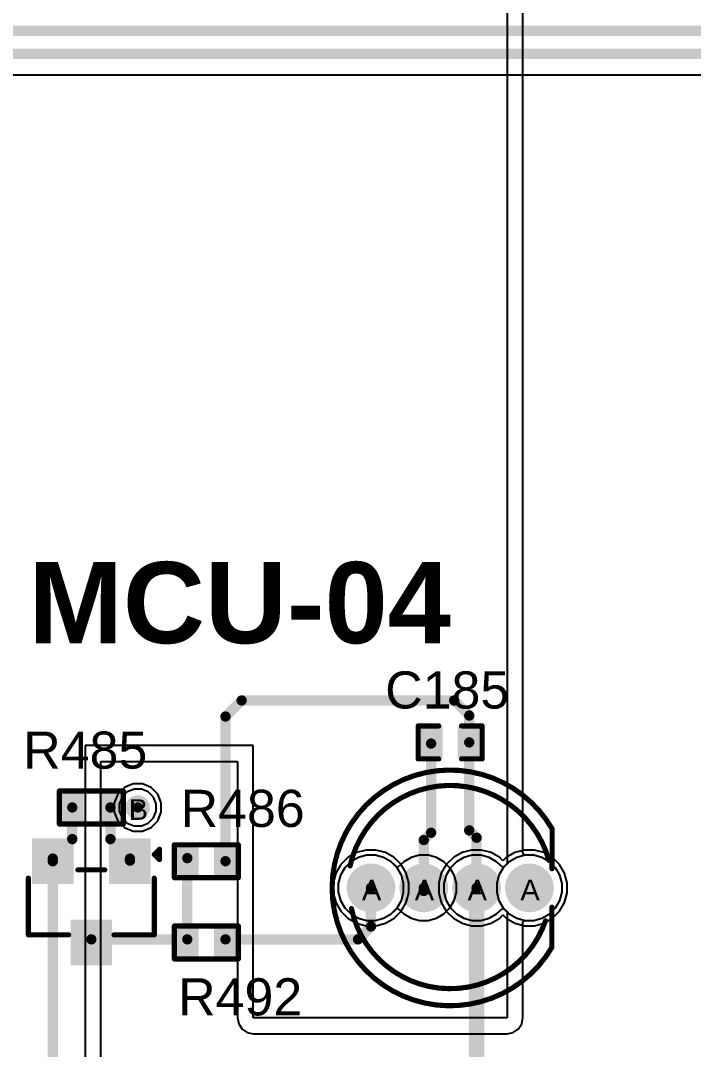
# Model space of a CAD drawing. Header units: inches. Extents: x 0 to 5379, y 0 to 5429.
# Drawn here: x 20.87 to 37.43, y 121.91 to 147.25 of the extents above; entities that cross this region are included whole.
import ezdxf

# ---------------------------------------------------------------- set-up
doc = ezdxf.new("R2010")
doc.units = ezdxf.units.IN
for name, color, linetype in [('Bottom Layer', 5, 'Continuous'), ('Bottom Solder', 6, 'Continuous'), ('Drill Drawing', 1, 'Continuous'), ('GND01', 16, 'Continuous'), ('GND02', 76, 'Continuous'), ('Multi-Layer', 9, 'Continuous'), ('Pad Holes', 156, 'Continuous'), ('PWR', 156, 'Continuous'), ('SIG 01', 90, 'Continuous'), ('Top Layer', 1, 'Continuous'), ('Top Overlay', 2, 'Continuous'), ('Top Paste', 8, 'Continuous'), ('Top Solder', 216, 'Continuous'), ('Via Holes', 16, 'Continuous')]:
    doc.layers.add(name, color=color, linetype=linetype)
doc.styles.add('Arial', font='', dxfattribs={"height": 0.2})
doc.styles.add('Arial_Bold', font='', dxfattribs={"height": 0.2})
doc.styles.get('Arial').set_extended_font_data('Arial')
doc.styles.get('Arial_Bold').set_extended_font_data('Arial', bold=True)

# ---------------------------------------------------------------- blocks, each defined once
blk = doc.blocks.new('R___0402_286')
at = {"layer": 'Top Layer'}
for points in [[(-0.699, -0.318), (-0.699, 0.318), (-0.241, 0.318), (-0.241, -0.318)], [(0.241, -0.318), (0.241, 0.318), (0.699, 0.318), (0.699, -0.318)]]:
    blk.add_hatch(color=1, dxfattribs=at).paths.add_polyline_path(points)
at = {"layer": 'Top Paste'}
for points in [[(-0.699, -0.318), (-0.699, 0.318), (-0.241, 0.318), (-0.241, -0.318)], [(0.241, -0.318), (0.241, 0.318), (0.699, 0.318), (0.699, -0.318)]]:
    blk.add_hatch(color=8, dxfattribs=at).paths.add_polyline_path(points)
at = {"layer": 'Top Solder'}
for points in [[(-0.754, -0.373), (-0.754, 0.373), (-0.186, 0.373), (-0.186, -0.373)], [(0.186, -0.373), (0.186, 0.373), (0.754, 0.373), (0.754, -0.373)]]:
    blk.add_hatch(color=216, dxfattribs=at).paths.add_polyline_path(points)
at = {"layer": 'Top Overlay'}
for points in [[(-0.787, 0.406, 0.127, 0.127, 0), (0.787, 0.406, 0.127, 0.127, 0)], [(-0.787, -0.406, 0.127, 0.127, 0), (-0.787, 0.406, 0.127, 0.127, 0)], [(0.787, -0.406, 0.127, 0.127, 0), (0.787, 0.406, 0.127, 0.127, 0)], [(-0.787, -0.406, 0.127, 0.127, 0), (0.787, -0.406, 0.127, 0.127, 0)], [(-0.813, -0.432, 0.00323, 0.00323, 0), (0.813, -0.432, 0.00323, 0.00323, 0)]]:
    blk.add_lwpolyline(points, format="xyseb", dxfattribs=at)
for points in [[(-0.819, 0.406, 0.0635, 0.0635, 1), (-0.756, 0.406, 0.0635, 0.0635, 1)], [(-0.819, 0.406, 0.0635, 0.0635, 1), (-0.756, 0.406, 0.0635, 0.0635, 1)], [(0.756, 0.406, 0.0635, 0.0635, 1), (0.819, 0.406, 0.0635, 0.0635, 1)], [(0.756, 0.406, 0.0635, 0.0635, 1), (0.819, 0.406, 0.0635, 0.0635, 1)], [(-0.819, -0.406, 0.0635, 0.0635, 1), (-0.756, -0.406, 0.0635, 0.0635, 1)], [(-0.819, -0.406, 0.0635, 0.0635, 1), (-0.756, -0.406, 0.0635, 0.0635, 1)], [(-0.814, -0.432, 0.00161, 0.00161, 1), (-0.812, -0.432, 0.00161, 0.00161, 1)], [(0.756, -0.406, 0.0635, 0.0635, 1), (0.819, -0.406, 0.0635, 0.0635, 1)], [(0.756, -0.406, 0.0635, 0.0635, 1), (0.819, -0.406, 0.0635, 0.0635, 1)], [(0.812, -0.432, 0.00161, 0.00161, 1), (0.814, -0.432, 0.00161, 0.00161, 1)]]:
    blk.add_lwpolyline(points, format="xyseb", close=True, dxfattribs=at)
blk = doc.blocks.new('R___0402_288')
at = {"layer": 'Top Layer'}
for points in [[(-0.699, -0.318), (-0.699, 0.318), (-0.241, 0.318), (-0.241, -0.318)], [(0.241, -0.318), (0.241, 0.318), (0.699, 0.318), (0.699, -0.318)]]:
    blk.add_hatch(color=1, dxfattribs=at).paths.add_polyline_path(points)
at = {"layer": 'Top Paste'}
for points in [[(-0.699, -0.318), (-0.699, 0.318), (-0.241, 0.318), (-0.241, -0.318)], [(0.241, -0.318), (0.241, 0.318), (0.699, 0.318), (0.699, -0.318)]]:
    blk.add_hatch(color=8, dxfattribs=at).paths.add_polyline_path(points)
at = {"layer": 'Top Solder'}
for points in [[(-0.754, -0.373), (-0.754, 0.373), (-0.186, 0.373), (-0.186, -0.373)], [(0.186, -0.373), (0.186, 0.373), (0.754, 0.373), (0.754, -0.373)]]:
    blk.add_hatch(color=216, dxfattribs=at).paths.add_polyline_path(points)
at = {"layer": 'Top Overlay'}
for points in [[(-0.787, 0.406, 0.127, 0.127, 0), (0.787, 0.406, 0.127, 0.127, 0)], [(-0.787, -0.406, 0.127, 0.127, 0), (-0.787, 0.406, 0.127, 0.127, 0)], [(0.787, -0.406, 0.127, 0.127, 0), (0.787, 0.406, 0.127, 0.127, 0)], [(-0.787, -0.406, 0.127, 0.127, 0), (0.787, -0.406, 0.127, 0.127, 0)], [(-0.813, -0.432, 0.00323, 0.00323, 0), (0.813, -0.432, 0.00323, 0.00323, 0)]]:
    blk.add_lwpolyline(points, format="xyseb", dxfattribs=at)
for points in [[(-0.819, 0.406, 0.0635, 0.0635, 1), (-0.756, 0.406, 0.0635, 0.0635, 1)], [(-0.819, 0.406, 0.0635, 0.0635, 1), (-0.756, 0.406, 0.0635, 0.0635, 1)], [(0.756, 0.406, 0.0635, 0.0635, 1), (0.819, 0.406, 0.0635, 0.0635, 1)], [(0.756, 0.406, 0.0635, 0.0635, 1), (0.819, 0.406, 0.0635, 0.0635, 1)], [(-0.819, -0.406, 0.0635, 0.0635, 1), (-0.756, -0.406, 0.0635, 0.0635, 1)], [(-0.819, -0.406, 0.0635, 0.0635, 1), (-0.756, -0.406, 0.0635, 0.0635, 1)], [(-0.814, -0.432, 0.00161, 0.00161, 1), (-0.812, -0.432, 0.00161, 0.00161, 1)], [(0.756, -0.406, 0.0635, 0.0635, 1), (0.819, -0.406, 0.0635, 0.0635, 1)], [(0.756, -0.406, 0.0635, 0.0635, 1), (0.819, -0.406, 0.0635, 0.0635, 1)], [(0.812, -0.432, 0.00161, 0.00161, 1), (0.814, -0.432, 0.00161, 0.00161, 1)]]:
    blk.add_lwpolyline(points, format="xyseb", close=True, dxfattribs=at)
blk = doc.blocks.new('R___0402_289')
at = {"layer": 'Top Layer'}
for points in [[(-0.699, -0.318), (-0.699, 0.318), (-0.241, 0.318), (-0.241, -0.318)], [(0.241, -0.318), (0.241, 0.318), (0.699, 0.318), (0.699, -0.318)]]:
    blk.add_hatch(color=1, dxfattribs=at).paths.add_polyline_path(points)
at = {"layer": 'Top Paste'}
for points in [[(-0.699, -0.318), (-0.699, 0.318), (-0.241, 0.318), (-0.241, -0.318)], [(0.241, -0.318), (0.241, 0.318), (0.699, 0.318), (0.699, -0.318)]]:
    blk.add_hatch(color=8, dxfattribs=at).paths.add_polyline_path(points)
at = {"layer": 'Top Solder'}
for points in [[(-0.754, -0.373), (-0.754, 0.373), (-0.186, 0.373), (-0.186, -0.373)], [(0.186, -0.373), (0.186, 0.373), (0.754, 0.373), (0.754, -0.373)]]:
    blk.add_hatch(color=216, dxfattribs=at).paths.add_polyline_path(points)
at = {"layer": 'Top Overlay'}
for points in [[(-0.787, 0.406, 0.127, 0.127, 0), (0.787, 0.406, 0.127, 0.127, 0)], [(-0.787, -0.406, 0.127, 0.127, 0), (-0.787, 0.406, 0.127, 0.127, 0)], [(0.787, -0.406, 0.127, 0.127, 0), (0.787, 0.406, 0.127, 0.127, 0)], [(-0.787, -0.406, 0.127, 0.127, 0), (0.787, -0.406, 0.127, 0.127, 0)], [(-0.813, -0.432, 0.00323, 0.00323, 0), (0.813, -0.432, 0.00323, 0.00323, 0)]]:
    blk.add_lwpolyline(points, format="xyseb", dxfattribs=at)
for points in [[(-0.819, 0.406, 0.0635, 0.0635, 1), (-0.756, 0.406, 0.0635, 0.0635, 1)], [(-0.819, 0.406, 0.0635, 0.0635, 1), (-0.756, 0.406, 0.0635, 0.0635, 1)], [(0.756, 0.406, 0.0635, 0.0635, 1), (0.819, 0.406, 0.0635, 0.0635, 1)], [(0.756, 0.406, 0.0635, 0.0635, 1), (0.819, 0.406, 0.0635, 0.0635, 1)], [(-0.819, -0.406, 0.0635, 0.0635, 1), (-0.756, -0.406, 0.0635, 0.0635, 1)], [(-0.819, -0.406, 0.0635, 0.0635, 1), (-0.756, -0.406, 0.0635, 0.0635, 1)], [(-0.814, -0.432, 0.00161, 0.00161, 1), (-0.812, -0.432, 0.00161, 0.00161, 1)], [(0.756, -0.406, 0.0635, 0.0635, 1), (0.819, -0.406, 0.0635, 0.0635, 1)], [(0.756, -0.406, 0.0635, 0.0635, 1), (0.819, -0.406, 0.0635, 0.0635, 1)], [(0.812, -0.432, 0.00161, 0.00161, 1), (0.814, -0.432, 0.00161, 0.00161, 1)]]:
    blk.add_lwpolyline(points, format="xyseb", close=True, dxfattribs=at)
blk = doc.blocks.new('S___23_742')
at = {"layer": 'Top Layer'}
for points in [[(-0.41, 1.46), (0.41, 1.46), (0.41, 0.54), (-0.41, 0.54)], [(-1.36, -0.54), (-0.54, -0.54), (-0.54, -1.46), (-1.36, -1.46)], [(0.54, -0.54), (1.36, -0.54), (1.36, -1.46), (0.54, -1.46)]]:
    blk.add_hatch(color=1, dxfattribs=at).paths.add_polyline_path(points)
at = {"layer": 'Top Paste'}
for points in [[(-0.41, 1.46), (0.41, 1.46), (0.41, 0.54), (-0.41, 0.54)], [(-1.36, -0.54), (-0.54, -0.54), (-0.54, -1.46), (-1.36, -1.46)], [(0.54, -0.54), (1.36, -0.54), (1.36, -1.46), (0.54, -1.46)]]:
    blk.add_hatch(color=8, dxfattribs=at).paths.add_polyline_path(points)
at = {"layer": 'Top Solder'}
for points in [[(-0.512, 1.562), (0.512, 1.562), (0.512, 0.438), (-0.512, 0.438)], [(-1.462, -0.438), (-0.438, -0.438), (-0.438, -1.562), (-1.462, -1.562)], [(0.438, -0.438), (1.462, -0.438), (1.462, -1.562), (0.438, -1.562)]]:
    blk.add_hatch(color=216, dxfattribs=at).paths.add_polyline_path(points)
at = {"layer": 'Top Overlay'}
for points in [[(-1.549, 0.813, 0.127, 0.127, 0), (-1.549, -0.584, 0.127, 0.127, 0)], [(-0.559, 0.813, 0.127, 0.127, 0), (-1.549, 0.813, 0.127, 0.127, 0)], [(1.549, 0.813, 0.127, 0.127, 0), (0.559, 0.813, 0.127, 0.127, 0)], [(1.549, 0.813, 0.127, 0.127, 0), (1.549, -0.584, 0.127, 0.127, 0)], [(0.33, -0.787, 0.127, 0.127, 0), (-0.33, -0.787, 0.127, 0.127, 0)], [(-1.549, -1.168, 0.127, 0.127, 0), (-1.676, -1.041, 0.127, 0.127, 0)], [(-1.676, -1.041, 0.127, 0.127, 0), (-1.676, -1.295, 0.127, 0.127, 0)], [(-1.549, -1.168, 0.127, 0.127, 0), (-1.676, -1.295, 0.127, 0.127, 0)]]:
    blk.add_lwpolyline(points, format="xyseb", dxfattribs=at)
for points in [[(-1.581, 0.813, 0.0635, 0.0635, 1), (-1.518, 0.813, 0.0635, 0.0635, 1)], [(-1.581, 0.813, 0.0635, 0.0635, 1), (-1.518, 0.813, 0.0635, 0.0635, 1)], [(-0.591, 0.813, 0.0635, 0.0635, 1), (-0.527, 0.813, 0.0635, 0.0635, 1)], [(0.527, 0.813, 0.0635, 0.0635, 1), (0.591, 0.813, 0.0635, 0.0635, 1)], [(1.518, 0.813, 0.0635, 0.0635, 1), (1.581, 0.813, 0.0635, 0.0635, 1)], [(1.518, 0.813, 0.0635, 0.0635, 1), (1.581, 0.813, 0.0635, 0.0635, 1)], [(-1.581, -0.584, 0.0635, 0.0635, 1), (-1.518, -0.584, 0.0635, 0.0635, 1)], [(-0.362, -0.787, 0.0635, 0.0635, 1), (-0.298, -0.787, 0.0635, 0.0635, 1)], [(0.298, -0.787, 0.0635, 0.0635, 1), (0.362, -0.787, 0.0635, 0.0635, 1)], [(1.518, -0.584, 0.0635, 0.0635, 1), (1.581, -0.584, 0.0635, 0.0635, 1)], [(-1.708, -1.041, 0.0635, 0.0635, 1), (-1.645, -1.041, 0.0635, 0.0635, 1)], [(-1.708, -1.041, 0.0635, 0.0635, 1), (-1.645, -1.041, 0.0635, 0.0635, 1)], [(-1.708, -1.295, 0.0635, 0.0635, 1), (-1.645, -1.295, 0.0635, 0.0635, 1)], [(-1.708, -1.295, 0.0635, 0.0635, 1), (-1.645, -1.295, 0.0635, 0.0635, 1)], [(-1.581, -1.168, 0.0635, 0.0635, 1), (-1.518, -1.168, 0.0635, 0.0635, 1)], [(-1.581, -1.168, 0.0635, 0.0635, 1), (-1.518, -1.168, 0.0635, 0.0635, 1)]]:
    blk.add_lwpolyline(points, format="xyseb", close=True, dxfattribs=at)
blk = doc.blocks.new('WS2812D_F5_778')
at = {"layer": 'Bottom Layer'}
h = blk.add_hatch(color=5, dxfattribs=at)
edge = h.paths.add_edge_path()
edge.add_arc((-1.95, 0), 0.55, 0, 360)
h = blk.add_hatch(color=5, dxfattribs=at)
edge = h.paths.add_edge_path()
edge.add_arc((-0.65, 0), 0.55, 0, 360)
h = blk.add_hatch(color=5, dxfattribs=at)
edge = h.paths.add_edge_path()
edge.add_arc((0.65, 0), 0.55, 0, 360)
h = blk.add_hatch(color=5, dxfattribs=at)
edge = h.paths.add_edge_path()
edge.add_arc((1.95, 0), 0.55, 0, 360)
at = {"layer": 'Bottom Solder'}
h = blk.add_hatch(color=6, dxfattribs=at)
edge = h.paths.add_edge_path()
edge.add_arc((-1.95, 0), 0.601, 0, 360)
h = blk.add_hatch(color=6, dxfattribs=at)
edge = h.paths.add_edge_path()
edge.add_arc((-0.65, 0), 0.601, 0, 360)
h = blk.add_hatch(color=6, dxfattribs=at)
edge = h.paths.add_edge_path()
edge.add_arc((0.65, 0), 0.601, 0, 360)
h = blk.add_hatch(color=6, dxfattribs=at)
edge = h.paths.add_edge_path()
edge.add_arc((1.95, 0), 0.601, 0, 360)
at = {"layer": 'GND01'}
h = blk.add_hatch(color=16, dxfattribs=at)
edge = h.paths.add_edge_path()
edge.add_arc((-1.95, 0), 0.55, 0, 360)
h = blk.add_hatch(color=16, dxfattribs=at)
edge = h.paths.add_edge_path()
edge.add_arc((-0.65, 0), 0.55, 0, 360)
h = blk.add_hatch(color=16, dxfattribs=at)
edge = h.paths.add_edge_path()
edge.add_arc((0.65, 0), 0.55, 0, 360)
h = blk.add_hatch(color=16, dxfattribs=at)
edge = h.paths.add_edge_path()
edge.add_arc((1.95, 0), 0.55, 0, 360)
at = {"layer": 'GND02'}
h = blk.add_hatch(color=76, dxfattribs=at)
edge = h.paths.add_edge_path()
edge.add_arc((-1.95, 0), 0.55, 0, 360)
h = blk.add_hatch(color=76, dxfattribs=at)
edge = h.paths.add_edge_path()
edge.add_arc((-0.65, 0), 0.55, 0, 360)
h = blk.add_hatch(color=76, dxfattribs=at)
edge = h.paths.add_edge_path()
edge.add_arc((0.65, 0), 0.55, 0, 360)
h = blk.add_hatch(color=76, dxfattribs=at)
edge = h.paths.add_edge_path()
edge.add_arc((1.95, 0), 0.55, 0, 360)
at = {"layer": 'Multi-Layer'}
h = blk.add_hatch(color=9, dxfattribs=at)
edge = h.paths.add_edge_path()
edge.add_arc((-1.95, 0), 0.55, 0, 360)
h = blk.add_hatch(color=9, dxfattribs=at)
edge = h.paths.add_edge_path()
edge.add_arc((-0.65, 0), 0.55, 0, 360)
h = blk.add_hatch(color=9, dxfattribs=at)
edge = h.paths.add_edge_path()
edge.add_arc((0.65, 0), 0.55, 0, 360)
h = blk.add_hatch(color=9, dxfattribs=at)
edge = h.paths.add_edge_path()
edge.add_arc((1.95, 0), 0.55, 0, 360)
at = {"layer": 'Pad Holes'}
h = blk.add_hatch(color=7, dxfattribs=at)
edge = h.paths.add_edge_path()
edge.add_arc((-1.95, 0), 0.36, 0, 360)
h = blk.add_hatch(color=7, dxfattribs=at)
edge = h.paths.add_edge_path()
edge.add_arc((-0.65, 0), 0.36, 0, 360)
h = blk.add_hatch(color=7, dxfattribs=at)
edge = h.paths.add_edge_path()
edge.add_arc((0.65, 0), 0.36, 0, 360)
h = blk.add_hatch(color=7, dxfattribs=at)
edge = h.paths.add_edge_path()
edge.add_arc((1.95, 0), 0.36, 0, 360)
at = {"layer": 'PWR'}
h = blk.add_hatch(color=156, dxfattribs=at)
edge = h.paths.add_edge_path()
edge.add_arc((-1.95, 0), 0.55, 0, 360)
h = blk.add_hatch(color=156, dxfattribs=at)
edge = h.paths.add_edge_path()
edge.add_arc((-0.65, 0), 0.55, 0, 360)
h = blk.add_hatch(color=156, dxfattribs=at)
edge = h.paths.add_edge_path()
edge.add_arc((0.65, 0), 0.55, 0, 360)
h = blk.add_hatch(color=156, dxfattribs=at)
edge = h.paths.add_edge_path()
edge.add_arc((1.95, 0), 0.55, 0, 360)
at = {"layer": 'SIG 01'}
h = blk.add_hatch(color=90, dxfattribs=at)
edge = h.paths.add_edge_path()
edge.add_arc((-1.95, 0), 0.55, 0, 360)
h = blk.add_hatch(color=90, dxfattribs=at)
edge = h.paths.add_edge_path()
edge.add_arc((-0.65, 0), 0.55, 0, 360)
h = blk.add_hatch(color=90, dxfattribs=at)
edge = h.paths.add_edge_path()
edge.add_arc((0.65, 0), 0.55, 0, 360)
h = blk.add_hatch(color=90, dxfattribs=at)
edge = h.paths.add_edge_path()
edge.add_arc((1.95, 0), 0.55, 0, 360)
at = {"layer": 'Top Layer'}
h = blk.add_hatch(color=1, dxfattribs=at)
edge = h.paths.add_edge_path()
edge.add_arc((-1.95, 0), 0.55, 0, 360)
h = blk.add_hatch(color=1, dxfattribs=at)
edge = h.paths.add_edge_path()
edge.add_arc((-0.65, 0), 0.55, 0, 360)
h = blk.add_hatch(color=1, dxfattribs=at)
edge = h.paths.add_edge_path()
edge.add_arc((0.65, 0), 0.55, 0, 360)
h = blk.add_hatch(color=1, dxfattribs=at)
edge = h.paths.add_edge_path()
edge.add_arc((1.95, 0), 0.55, 0, 360)
at = {"layer": 'Top Solder'}
h = blk.add_hatch(color=216, dxfattribs=at)
edge = h.paths.add_edge_path()
edge.add_arc((-1.95, 0), 0.601, 0, 360)
h = blk.add_hatch(color=216, dxfattribs=at)
edge = h.paths.add_edge_path()
edge.add_arc((-0.65, 0), 0.601, 0, 360)
h = blk.add_hatch(color=216, dxfattribs=at)
edge = h.paths.add_edge_path()
edge.add_arc((0.65, 0), 0.601, 0, 360)
h = blk.add_hatch(color=216, dxfattribs=at)
edge = h.paths.add_edge_path()
edge.add_arc((1.95, 0), 0.601, 0, 360)
at = {"layer": 'Top Overlay'}
for points in [[(2.5, -1.471, 0.127, 0.127, -3.705201), (2.511, 1.45, 0.127, 0.127, 0)], [(-2.464, 0.543, 0.127, 0.127, -0.780857), (2.43, 0.68, 0.127, 0.127, 0)], [(2.507, 0.472, 0.127, 0.127, 0), (2.511, 1.45, 0.127, 0.127, 0)], [(2.347, -0.811, 0.127, 0.127, -0.760948), (-2.43, -0.51, 0.127, 0.127, 0)], [(2.5, -1.471, 0.127, 0.127, 0), (2.504, -0.476, 0.127, 0.127, 0)]]:
    blk.add_lwpolyline(points, format="xyseb", dxfattribs=at)
for points in [[(2.479, 1.45, 0.0635, 0.0635, 1), (2.543, 1.45, 0.0635, 0.0635, 1)], [(2.479, 1.45, 0.0635, 0.0635, 1), (2.543, 1.45, 0.0635, 0.0635, 1)], [(-2.496, 0.543, 0.0635, 0.0635, 1), (-2.432, 0.543, 0.0635, 0.0635, 1)], [(2.398, 0.68, 0.0635, 0.0635, 1), (2.462, 0.68, 0.0635, 0.0635, 1)], [(2.475, 0.472, 0.0635, 0.0635, 1), (2.539, 0.472, 0.0635, 0.0635, 1)], [(-2.462, -0.51, 0.0635, 0.0635, 1), (-2.398, -0.51, 0.0635, 0.0635, 1)], [(2.472, -0.476, 0.0635, 0.0635, 1), (2.535, -0.476, 0.0635, 0.0635, 1)], [(2.315, -0.811, 0.0635, 0.0635, 1), (2.378, -0.811, 0.0635, 0.0635, 1)], [(2.468, -1.471, 0.0635, 0.0635, 1), (2.532, -1.471, 0.0635, 0.0635, 1)], [(2.468, -1.471, 0.0635, 0.0635, 1), (2.532, -1.471, 0.0635, 0.0635, 1)]]:
    blk.add_lwpolyline(points, format="xyseb", close=True, dxfattribs=at)
blk = doc.blocks.new('C___0402_943')
at = {"layer": 'Top Layer'}
for points in [[(-0.699, -0.318), (-0.699, 0.318), (-0.241, 0.318), (-0.241, -0.318)], [(0.241, -0.318), (0.241, 0.318), (0.699, 0.318), (0.699, -0.318)]]:
    blk.add_hatch(color=1, dxfattribs=at).paths.add_polyline_path(points)
at = {"layer": 'Top Paste'}
for points in [[(-0.699, -0.318), (-0.699, 0.318), (-0.241, 0.318), (-0.241, -0.318)], [(0.241, -0.318), (0.241, 0.318), (0.699, 0.318), (0.699, -0.318)]]:
    blk.add_hatch(color=8, dxfattribs=at).paths.add_polyline_path(points)
at = {"layer": 'Top Solder'}
for points in [[(-0.758, -0.377), (-0.758, 0.377), (-0.181, 0.377), (-0.181, -0.377)], [(0.181, -0.377), (0.181, 0.377), (0.758, 0.377), (0.758, -0.377)]]:
    blk.add_hatch(color=216, dxfattribs=at).paths.add_polyline_path(points)
at = {"layer": 'Top Overlay'}
for points in [[(-0.787, 0.406, 0.127, 0.127, 0), (-0.279, 0.406, 0.127, 0.127, 0)], [(-0.787, -0.406, 0.127, 0.127, 0), (-0.787, 0.406, 0.127, 0.127, 0)], [(0.279, 0.406, 0.127, 0.127, 0), (0.787, 0.406, 0.127, 0.127, 0)], [(0.787, -0.406, 0.127, 0.127, 0), (0.787, 0.406, 0.127, 0.127, 0)], [(-0.787, -0.406, 0.127, 0.127, 0), (-0.279, -0.406, 0.127, 0.127, 0)], [(0.279, -0.406, 0.127, 0.127, 0), (0.787, -0.406, 0.127, 0.127, 0)]]:
    blk.add_lwpolyline(points, format="xyseb", dxfattribs=at)
for points in [[(-0.819, 0.406, 0.0635, 0.0635, 1), (-0.756, 0.406, 0.0635, 0.0635, 1)], [(-0.819, 0.406, 0.0635, 0.0635, 1), (-0.756, 0.406, 0.0635, 0.0635, 1)], [(-0.311, 0.406, 0.0635, 0.0635, 1), (-0.248, 0.406, 0.0635, 0.0635, 1)], [(0.248, 0.406, 0.0635, 0.0635, 1), (0.311, 0.406, 0.0635, 0.0635, 1)], [(0.756, 0.406, 0.0635, 0.0635, 1), (0.819, 0.406, 0.0635, 0.0635, 1)], [(0.756, 0.406, 0.0635, 0.0635, 1), (0.819, 0.406, 0.0635, 0.0635, 1)], [(-0.819, -0.406, 0.0635, 0.0635, 1), (-0.756, -0.406, 0.0635, 0.0635, 1)], [(-0.819, -0.406, 0.0635, 0.0635, 1), (-0.756, -0.406, 0.0635, 0.0635, 1)], [(-0.311, -0.406, 0.0635, 0.0635, 1), (-0.248, -0.406, 0.0635, 0.0635, 1)], [(0.248, -0.406, 0.0635, 0.0635, 1), (0.311, -0.406, 0.0635, 0.0635, 1)], [(0.756, -0.406, 0.0635, 0.0635, 1), (0.819, -0.406, 0.0635, 0.0635, 1)], [(0.756, -0.406, 0.0635, 0.0635, 1), (0.819, -0.406, 0.0635, 0.0635, 1)]]:
    blk.add_lwpolyline(points, format="xyseb", close=True, dxfattribs=at)

msp = doc.modelspace()

# ---------------------------------------------------------------- hatches: boundary and pattern name
at = {"layer": 'Bottom Layer'}
h = msp.add_hatch(color=5, dxfattribs=at)
edge = h.paths.add_edge_path()
edge.add_arc((23.749, 127.865), 0.2, 0, 360)
at = {"layer": 'Bottom Solder'}
h = msp.add_hatch(color=6, dxfattribs=at)
edge = h.paths.add_edge_path()
edge.add_arc((23.749, 127.865), 0.302, 0, 360)
at = {"layer": 'GND01'}
h = msp.add_hatch(color=16, dxfattribs=at)
edge = h.paths.add_edge_path()
edge.add_arc((23.749, 127.865), 0.2, 0, 360)
at = {"layer": 'GND02'}
h = msp.add_hatch(color=76, dxfattribs=at)
edge = h.paths.add_edge_path()
edge.add_arc((23.749, 127.865), 0.2, 0, 360)
at = {"layer": 'PWR'}
h = msp.add_hatch(color=156, dxfattribs=at)
edge = h.paths.add_edge_path()
edge.add_arc((23.749, 127.865), 0.2, 0, 360)
at = {"layer": 'SIG 01'}
h = msp.add_hatch(color=90, dxfattribs=at)
edge = h.paths.add_edge_path()
edge.add_arc((23.749, 127.865), 0.2, 0, 360)
at = {"layer": 'Top Layer'}
h = msp.add_hatch(color=1, dxfattribs=at)
edge = h.paths.add_edge_path()
edge.add_arc((23.749, 127.865), 0.2, 0, 360)
at = {"layer": 'Top Solder'}
h = msp.add_hatch(color=216, dxfattribs=at)
edge = h.paths.add_edge_path()
edge.add_arc((23.749, 127.865), 0.302, 0, 360)
at = {"layer": 'Via Holes'}
h = msp.add_hatch(color=7, dxfattribs=at)
edge = h.paths.add_edge_path()
edge.add_arc((23.749, 127.865), 0.1, 0, 360)

# ---------------------------------------------------------------- linework, layer by layer
at = {"layer": 'Bottom Layer'}
for p, q in [((23.492, 128.25), (23.364, 128.122)), ((23.659, 128.319), (23.492, 128.25)), ((23.839, 128.319), (23.659, 128.319)), ((24.006, 128.25), (23.839, 128.319)), ((24.134, 128.122), (24.006, 128.25)), ((23.364, 128.122), (23.295, 127.955)), ((24.203, 127.955), (24.134, 128.122)), ((23.295, 127.955), (23.295, 127.775)), ((23.295, 127.775), (23.364, 127.608)), ((24.134, 127.608), (24.203, 127.775)), ((24.203, 127.775), (24.203, 127.955)), ((23.364, 127.608), (23.492, 127.48)), ((23.492, 127.48), (23.659, 127.411)), ((23.839, 127.411), (24.006, 127.48)), ((24.006, 127.48), (24.134, 127.608)), ((23.659, 127.411), (23.839, 127.411)), ((28.996, 126.529), (28.847, 126.379)), ((29.18, 126.635), (28.996, 126.529)), ((29.384, 126.689), (29.18, 126.635)), ((29.596, 126.689), (29.384, 126.689)), ((29.8, 126.635), (29.596, 126.689)), ((29.984, 126.529), (29.8, 126.635)), ((30.133, 126.379), (29.984, 126.529)), ((31.596, 126.529), (31.447, 126.379)), ((31.78, 126.635), (31.596, 126.529)), ((31.984, 126.689), (31.78, 126.635)), ((32.196, 126.689), (31.984, 126.689)), ((32.4, 126.635), (32.196, 126.689)), ((32.584, 126.529), (32.4, 126.635)), ((32.622, 126.49), (32.584, 126.529)), ((32.74, 126.385), (32.622, 126.49)), ((32.858, 126.49), (32.74, 126.385)), ((32.896, 126.529), (32.858, 126.49)), ((33.08, 126.635), (32.896, 126.529)), ((33.284, 126.689), (33.08, 126.635)), ((33.496, 126.689), (33.284, 126.689)), ((33.7, 126.635), (33.496, 126.689)), ((33.884, 126.529), (33.7, 126.635)), ((34.033, 126.379), (33.884, 126.529)), ((28.741, 126.196), (28.686, 125.991)), ((28.847, 126.379), (28.741, 126.196)), ((30.239, 126.196), (30.133, 126.379)), ((30.294, 125.991), (30.239, 126.196)), ((31.341, 126.196), (31.286, 125.991)), ((31.447, 126.379), (31.341, 126.196)), ((34.139, 126.196), (34.033, 126.379)), ((34.194, 125.991), (34.139, 126.196)), ((28.686, 125.991), (28.686, 125.779)), ((30.294, 125.779), (30.294, 125.991)), ((31.286, 125.991), (31.286, 125.779)), ((34.194, 125.779), (34.194, 125.991)), ((28.686, 125.779), (28.741, 125.575)), ((30.239, 125.575), (30.294, 125.779)), ((31.286, 125.779), (31.341, 125.575)), ((34.139, 125.575), (34.194, 125.779)), ((28.741, 125.575), (28.847, 125.392)), ((30.133, 125.392), (30.239, 125.575)), ((31.341, 125.575), (31.447, 125.392)), ((34.033, 125.392), (34.139, 125.575)), ((28.847, 125.392), (28.996, 125.242)), ((28.996, 125.242), (29.18, 125.136)), ((29.8, 125.136), (29.984, 125.242)), ((29.984, 125.242), (30.133, 125.392)), ((31.447, 125.392), (31.596, 125.242)), ((31.596, 125.242), (31.78, 125.136)), ((32.4, 125.136), (32.584, 125.242)), ((32.584, 125.242), (32.622, 125.28)), ((32.622, 125.28), (32.74, 125.386)), ((32.74, 125.386), (32.858, 125.28)), ((32.858, 125.28), (32.896, 125.242)), ((32.896, 125.242), (33.08, 125.136)), ((33.7, 125.136), (33.884, 125.242)), ((33.884, 125.242), (34.033, 125.392)), ((29.18, 125.136), (29.384, 125.081)), ((29.384, 125.081), (29.596, 125.081)), ((29.596, 125.081), (29.8, 125.136)), ((31.78, 125.136), (31.984, 125.081)), ((31.984, 125.081), (32.196, 125.081)), ((32.196, 125.081), (32.4, 125.136)), ((33.08, 125.136), (33.284, 125.081)), ((33.284, 125.081), (33.496, 125.081)), ((33.496, 125.081), (33.7, 125.136))]:
    msp.add_line(p, q, dxfattribs=at)
at = {"layer": 'GND01'}
for p, q in [((23.492, 128.25), (23.364, 128.122)), ((23.659, 128.319), (23.492, 128.25)), ((23.839, 128.319), (23.659, 128.319)), ((24.006, 128.25), (23.839, 128.319)), ((24.134, 128.122), (24.006, 128.25)), ((23.364, 128.122), (23.295, 127.955)), ((24.203, 127.955), (24.134, 128.122)), ((23.295, 127.955), (23.295, 127.775)), ((23.295, 127.775), (23.364, 127.608)), ((24.134, 127.608), (24.203, 127.775)), ((24.203, 127.775), (24.203, 127.955)), ((23.364, 127.608), (23.492, 127.48)), ((23.492, 127.48), (23.659, 127.411)), ((23.839, 127.411), (24.006, 127.48)), ((24.006, 127.48), (24.134, 127.608)), ((23.659, 127.411), (23.839, 127.411)), ((28.996, 126.529), (28.847, 126.379)), ((29.18, 126.635), (28.996, 126.529)), ((29.384, 126.689), (29.18, 126.635)), ((29.596, 126.689), (29.384, 126.689)), ((29.8, 126.635), (29.596, 126.689)), ((29.984, 126.529), (29.8, 126.635)), ((30.133, 126.379), (29.984, 126.529)), ((31.596, 126.529), (31.447, 126.379)), ((31.78, 126.635), (31.596, 126.529)), ((31.984, 126.689), (31.78, 126.635)), ((32.196, 126.689), (31.984, 126.689)), ((32.4, 126.635), (32.196, 126.689)), ((32.584, 126.529), (32.4, 126.635)), ((32.74, 126.385), (32.584, 126.529)), ((32.896, 126.529), (32.74, 126.385)), ((33.08, 126.635), (32.896, 126.529)), ((33.284, 126.689), (33.08, 126.635)), ((33.496, 126.689), (33.284, 126.689)), ((33.7, 126.635), (33.496, 126.689)), ((33.884, 126.529), (33.7, 126.635)), ((34.033, 126.379), (33.884, 126.529)), ((28.741, 126.196), (28.686, 125.991)), ((28.847, 126.379), (28.741, 126.196)), ((30.239, 126.196), (30.133, 126.379)), ((30.294, 125.991), (30.239, 126.196)), ((31.341, 126.196), (31.286, 125.991)), ((31.447, 126.379), (31.341, 126.196)), ((34.139, 126.196), (34.033, 126.379)), ((34.194, 125.991), (34.139, 126.196)), ((28.686, 125.991), (28.686, 125.779)), ((30.294, 125.779), (30.294, 125.991)), ((31.286, 125.991), (31.286, 125.779)), ((34.194, 125.779), (34.194, 125.991)), ((28.686, 125.779), (28.741, 125.575)), ((30.239, 125.575), (30.294, 125.779)), ((31.286, 125.779), (31.341, 125.575)), ((34.139, 125.575), (34.194, 125.779)), ((28.741, 125.575), (28.847, 125.392)), ((30.133, 125.392), (30.239, 125.575)), ((31.341, 125.575), (31.447, 125.392)), ((34.033, 125.392), (34.139, 125.575)), ((28.847, 125.392), (28.996, 125.242)), ((28.996, 125.242), (29.18, 125.136)), ((29.8, 125.136), (29.984, 125.242)), ((29.984, 125.242), (30.133, 125.392)), ((31.447, 125.392), (31.596, 125.242)), ((31.596, 125.242), (31.78, 125.136)), ((32.4, 125.136), (32.584, 125.242)), ((32.584, 125.242), (32.74, 125.386)), ((32.74, 125.386), (32.896, 125.242)), ((32.896, 125.242), (33.08, 125.136)), ((33.7, 125.136), (33.884, 125.242)), ((33.884, 125.242), (34.033, 125.392)), ((29.18, 125.136), (29.384, 125.081)), ((29.384, 125.081), (29.596, 125.081)), ((29.596, 125.081), (29.8, 125.136)), ((31.78, 125.136), (31.984, 125.081)), ((31.984, 125.081), (32.196, 125.081)), ((32.196, 125.081), (32.4, 125.136)), ((33.08, 125.136), (33.284, 125.081)), ((33.284, 125.081), (33.496, 125.081)), ((33.496, 125.081), (33.7, 125.136))]:
    msp.add_line(p, q, dxfattribs=at)
at = {"layer": 'GND02'}
for p, q in [((23.492, 128.25), (23.364, 128.122)), ((23.659, 128.319), (23.492, 128.25)), ((23.839, 128.319), (23.659, 128.319)), ((24.006, 128.25), (23.839, 128.319)), ((24.134, 128.122), (24.006, 128.25)), ((23.364, 128.122), (23.295, 127.955)), ((24.203, 127.955), (24.134, 128.122)), ((23.295, 127.955), (23.295, 127.775)), ((23.295, 127.775), (23.364, 127.608)), ((24.134, 127.608), (24.203, 127.775)), ((24.203, 127.775), (24.203, 127.955)), ((23.364, 127.608), (23.492, 127.48)), ((23.492, 127.48), (23.659, 127.411)), ((23.839, 127.411), (24.006, 127.48)), ((24.006, 127.48), (24.134, 127.608)), ((23.659, 127.411), (23.839, 127.411)), ((28.996, 126.529), (28.847, 126.379)), ((29.18, 126.635), (28.996, 126.529)), ((29.384, 126.689), (29.18, 126.635)), ((29.596, 126.689), (29.384, 126.689)), ((29.8, 126.635), (29.596, 126.689)), ((29.984, 126.529), (29.8, 126.635)), ((30.133, 126.379), (29.984, 126.529)), ((31.596, 126.529), (31.447, 126.379)), ((31.78, 126.635), (31.596, 126.529)), ((31.984, 126.689), (31.78, 126.635)), ((32.196, 126.689), (31.984, 126.689)), ((32.4, 126.635), (32.196, 126.689)), ((32.584, 126.529), (32.4, 126.635)), ((32.74, 126.385), (32.584, 126.529)), ((32.896, 126.529), (32.74, 126.385)), ((33.08, 126.635), (32.896, 126.529)), ((33.284, 126.689), (33.08, 126.635)), ((33.496, 126.689), (33.284, 126.689)), ((33.7, 126.635), (33.496, 126.689)), ((33.884, 126.529), (33.7, 126.635)), ((34.033, 126.379), (33.884, 126.529)), ((28.741, 126.196), (28.686, 125.991)), ((28.847, 126.379), (28.741, 126.196)), ((30.239, 126.196), (30.133, 126.379)), ((30.294, 125.991), (30.239, 126.196)), ((31.341, 126.196), (31.286, 125.991)), ((31.447, 126.379), (31.341, 126.196)), ((34.139, 126.196), (34.033, 126.379)), ((34.194, 125.991), (34.139, 126.196)), ((28.686, 125.991), (28.686, 125.779)), ((30.294, 125.779), (30.294, 125.991)), ((31.286, 125.991), (31.286, 125.779)), ((34.194, 125.779), (34.194, 125.991)), ((28.686, 125.779), (28.741, 125.575)), ((30.239, 125.575), (30.294, 125.779)), ((31.286, 125.779), (31.341, 125.575)), ((34.139, 125.575), (34.194, 125.779)), ((28.741, 125.575), (28.847, 125.392)), ((30.133, 125.392), (30.239, 125.575)), ((31.341, 125.575), (31.447, 125.392)), ((34.033, 125.392), (34.139, 125.575)), ((28.847, 125.392), (28.996, 125.242)), ((28.996, 125.242), (29.18, 125.136)), ((29.8, 125.136), (29.984, 125.242)), ((29.984, 125.242), (30.133, 125.392)), ((31.447, 125.392), (31.596, 125.242)), ((31.596, 125.242), (31.78, 125.136)), ((32.4, 125.136), (32.584, 125.242)), ((32.584, 125.242), (32.74, 125.386)), ((32.74, 125.386), (32.896, 125.242)), ((32.896, 125.242), (33.08, 125.136)), ((33.7, 125.136), (33.884, 125.242)), ((33.884, 125.242), (34.033, 125.392)), ((29.18, 125.136), (29.384, 125.081)), ((29.384, 125.081), (29.596, 125.081)), ((29.596, 125.081), (29.8, 125.136)), ((31.78, 125.136), (31.984, 125.081)), ((31.984, 125.081), (32.196, 125.081)), ((32.196, 125.081), (32.4, 125.136)), ((33.08, 125.136), (33.284, 125.081)), ((33.284, 125.081), (33.496, 125.081)), ((33.496, 125.081), (33.7, 125.136))]:
    msp.add_line(p, q, dxfattribs=at)
at = {"layer": 'PWR'}
for p, q in [((32.842, 201.86), (32.842, 126.475)), ((33.231, 126.73), (33.231, 201.699)), ((26.594, 129.388), (22.454, 129.388)), ((22.454, 129.388), (22.454, 91.643)), ((26.594, 122.682), (26.594, 129.388)), ((22.842, 92.032), (22.842, 128.999)), ((22.842, 128.999), (26.205, 128.999)), ((26.205, 128.999), (26.205, 122.682)), ((33.284, 126.689), (33.231, 126.73)), ((28.996, 126.529), (28.847, 126.379)), ((29.18, 126.635), (28.996, 126.529)), ((29.384, 126.689), (29.18, 126.635)), ((29.596, 126.689), (29.384, 126.689)), ((29.8, 126.635), (29.596, 126.689)), ((29.984, 126.529), (29.8, 126.635)), ((30.14, 126.385), (29.984, 126.529)), ((30.296, 126.529), (30.14, 126.385)), ((30.48, 126.635), (30.296, 126.529)), ((30.684, 126.689), (30.48, 126.635)), ((30.896, 126.689), (30.684, 126.689)), ((31.1, 126.635), (30.896, 126.689)), ((31.284, 126.529), (31.1, 126.635)), ((31.433, 126.379), (31.284, 126.529)), ((32.842, 126.475), (32.747, 126.379)), ((33.496, 126.689), (33.284, 126.689)), ((33.7, 126.635), (33.496, 126.689)), ((33.884, 126.529), (33.7, 126.635)), ((34.033, 126.379), (33.884, 126.529)), ((28.741, 126.196), (28.686, 125.991)), ((28.847, 126.379), (28.741, 126.196)), ((31.539, 126.196), (31.433, 126.379)), ((31.594, 125.991), (31.539, 126.196)), ((32.641, 126.196), (32.586, 125.991)), ((32.747, 126.379), (32.641, 126.196)), ((34.139, 126.196), (34.033, 126.379)), ((34.194, 125.991), (34.139, 126.196)), ((28.686, 125.991), (28.686, 125.779)), ((31.594, 125.779), (31.594, 125.991)), ((32.586, 125.991), (32.586, 125.779)), ((34.194, 125.779), (34.194, 125.991)), ((28.686, 125.779), (28.741, 125.575)), ((31.539, 125.575), (31.594, 125.779)), ((32.586, 125.779), (32.641, 125.575)), ((34.139, 125.575), (34.194, 125.779)), ((28.741, 125.575), (28.847, 125.392)), ((31.433, 125.392), (31.539, 125.575)), ((32.641, 125.575), (32.747, 125.392)), ((34.033, 125.392), (34.139, 125.575)), ((28.847, 125.392), (28.996, 125.242)), ((28.996, 125.242), (29.18, 125.136)), ((29.8, 125.136), (29.984, 125.242)), ((29.984, 125.242), (30.14, 125.386)), ((30.14, 125.386), (30.296, 125.242)), ((30.296, 125.242), (30.48, 125.136)), ((31.1, 125.136), (31.284, 125.242)), ((31.284, 125.242), (31.433, 125.392)), ((32.747, 125.392), (32.842, 125.296)), ((32.842, 125.296), (32.842, 122.682)), ((33.7, 125.136), (33.884, 125.242)), ((33.884, 125.242), (34.033, 125.392)), ((29.18, 125.136), (29.384, 125.081)), ((29.384, 125.081), (29.596, 125.081)), ((29.596, 125.081), (29.8, 125.136)), ((30.48, 125.136), (30.684, 125.081)), ((30.684, 125.081), (30.896, 125.081)), ((30.896, 125.081), (31.1, 125.136)), ((33.231, 125.04), (33.284, 125.081)), ((33.231, 122.682), (33.231, 125.04)), ((33.284, 125.081), (33.496, 125.081)), ((33.496, 125.081), (33.7, 125.136)), ((26.205, 122.682), (26.235, 122.533)), ((32.842, 122.682), (26.594, 122.682)), ((33.201, 122.533), (33.231, 122.682)), ((26.235, 122.533), (26.319, 122.407)), ((26.319, 122.407), (26.445, 122.323)), ((32.991, 122.323), (33.117, 122.407)), ((33.117, 122.407), (33.201, 122.533)), ((26.445, 122.323), (26.594, 122.294)), ((26.594, 122.294), (32.842, 122.294)), ((32.842, 122.294), (32.991, 122.323))]:
    msp.add_line(p, q, dxfattribs=at)
at = {"layer": 'SIG 01'}
for p, q in [((14.398, 145.907), (57.715, 145.907)), ((23.42, 128.357), (23.256, 128.194)), ((23.633, 128.446), (23.42, 128.357)), ((23.865, 128.446), (23.633, 128.446)), ((24.078, 128.357), (23.865, 128.446)), ((24.242, 128.194), (24.078, 128.357)), ((23.256, 128.194), (23.168, 127.98)), ((23.168, 127.98), (23.168, 127.749)), ((24.33, 127.98), (24.242, 128.194)), ((24.33, 127.749), (24.33, 127.98)), ((23.168, 127.749), (23.256, 127.536)), ((24.242, 127.536), (24.33, 127.749)), ((23.256, 127.536), (23.42, 127.372)), ((24.078, 127.372), (24.242, 127.536)), ((23.42, 127.372), (23.633, 127.284)), ((23.633, 127.284), (23.865, 127.284)), ((23.865, 127.284), (24.078, 127.372)), ((29.131, 126.753), (28.918, 126.63)), ((29.368, 126.816), (29.131, 126.753)), ((29.613, 126.816), (29.368, 126.816)), ((29.849, 126.753), (29.613, 126.816)), ((30.062, 126.63), (29.849, 126.753)), ((31.731, 126.753), (31.518, 126.63)), ((31.967, 126.816), (31.731, 126.753)), ((32.213, 126.816), (31.967, 126.816)), ((32.449, 126.753), (32.213, 126.816)), ((32.662, 126.63), (32.449, 126.753)), ((33.031, 126.753), (32.818, 126.63)), ((33.267, 126.816), (33.031, 126.753)), ((33.513, 126.816), (33.267, 126.816)), ((33.749, 126.753), (33.513, 126.816)), ((33.962, 126.63), (33.749, 126.753)), ((28.745, 126.457), (28.623, 126.245)), ((28.918, 126.63), (28.745, 126.457)), ((30.235, 126.457), (30.062, 126.63)), ((30.358, 126.245), (30.235, 126.457)), ((31.345, 126.457), (31.222, 126.245)), ((31.518, 126.63), (31.345, 126.457)), ((32.74, 126.552), (32.662, 126.63)), ((32.818, 126.63), (32.74, 126.552)), ((34.135, 126.457), (33.962, 126.63)), ((34.258, 126.245), (34.135, 126.457)), ((28.623, 126.245), (28.559, 126.008)), ((30.421, 126.008), (30.358, 126.245)), ((31.222, 126.245), (31.159, 126.008)), ((34.321, 126.008), (34.258, 126.245)), ((28.559, 126.008), (28.559, 125.763)), ((30.421, 125.763), (30.421, 126.008)), ((31.159, 126.008), (31.159, 125.763)), ((34.321, 125.763), (34.321, 126.008)), ((28.559, 125.763), (28.623, 125.526)), ((30.358, 125.526), (30.421, 125.763)), ((31.159, 125.763), (31.222, 125.526)), ((34.258, 125.526), (34.321, 125.763)), ((28.623, 125.526), (28.745, 125.314)), ((30.235, 125.314), (30.358, 125.526)), ((31.222, 125.526), (31.345, 125.314)), ((34.135, 125.314), (34.258, 125.526)), ((28.745, 125.314), (28.918, 125.14)), ((30.062, 125.14), (30.235, 125.314)), ((31.345, 125.314), (31.518, 125.14)), ((32.662, 125.14), (32.74, 125.219)), ((32.74, 125.219), (32.818, 125.14)), ((33.962, 125.14), (34.135, 125.314)), ((28.918, 125.14), (29.131, 125.018)), ((29.131, 125.018), (29.368, 124.954)), ((29.368, 124.954), (29.613, 124.954)), ((29.613, 124.954), (29.849, 125.018)), ((29.849, 125.018), (30.062, 125.14)), ((31.518, 125.14), (31.731, 125.018)), ((31.731, 125.018), (31.967, 124.954)), ((31.967, 124.954), (32.213, 124.954)), ((32.213, 124.954), (32.449, 125.018)), ((32.449, 125.018), (32.662, 125.14)), ((32.818, 125.14), (33.031, 125.018)), ((33.031, 125.018), (33.267, 124.954)), ((33.267, 124.954), (33.513, 124.954)), ((33.513, 124.954), (33.749, 125.018)), ((33.749, 125.018), (33.962, 125.14))]:
    msp.add_line(p, q, dxfattribs=at)
for points in [[(14.686, 146.993, 0.254, 0.254, 0), (59.456, 146.993, 0.254, 0.254, 0)], [(14.398, 146.425, 0.254, 0.254, 0), (59.017, 146.425, 0.254, 0.254, 0)]]:
    msp.add_lwpolyline(points, format="xyseb", dxfattribs=at)
at = {"layer": 'Top Layer'}
for points in [[(25.909, 130.104, 0.254, 0.254, 0), (26.307, 130.501, 0.254, 0.254, 0)], [(26.307, 130.501, 0.254, 0.254, 0), (31.537, 130.501, 0.254, 0.254, 0)], [(31.537, 130.501, 0.254, 0.254, 0), (31.91, 130.129, 0.254, 0.254, 0)], [(31.91, 129.467, 0.254, 0.254, 0), (31.91, 130.129, 0.254, 0.254, 0)], [(25.909, 126.541, 0.254, 0.254, 0), (25.909, 130.104, 0.254, 0.254, 0)], [(30.97, 127.243, 0.254, 0.254, 0), (30.97, 129.439, 0.254, 0.254, 0)], [(31.91, 127.3, 0.254, 0.254, 0), (31.91, 129.467, 0.254, 0.254, 0)], [(22.137, 127.086, 0.254, 0.254, 0), (22.137, 127.865, 0.254, 0.254, 0)], [(23.077, 127.086, 0.254, 0.254, 0), (23.077, 127.865, 0.254, 0.254, 0)], [(23.077, 127.865, 0.254, 0.254, 0), (23.749, 127.865, 0.254, 0.254, 0)], [(21.657, 126.606, 0.254, 0.254, 0), (22.137, 127.086, 0.254, 0.254, 0)], [(23.077, 127.086, 0.254, 0.254, 0), (23.557, 126.606, 0.254, 0.254, 0)], [(30.79, 127.063, 0.254, 0.254, 0), (30.97, 127.243, 0.254, 0.254, 0)], [(31.91, 127.3, 0.254, 0.254, 0), (32.09, 127.12, 0.254, 0.254, 0)], [(32.09, 125.885, 0.254, 0.254, 0), (32.09, 127.12, 0.254, 0.254, 0)], [(30.79, 125.885, 0.254, 0.254, 0), (30.79, 127.063, 0.254, 0.254, 0)], [(23.557, 126.556, 0.254, 0.254, 0), (23.557, 126.606, 0.254, 0.254, 0)], [(24.969, 124.617, 0.254, 0.254, 0), (24.969, 126.617, 0.254, 0.254, 0)], [(21.657, 112.521, 0.254, 0.254, 0), (21.657, 126.541, 0.254, 0.254, 0)], [(29.49, 124.934, 0.254, 0.254, 0), (29.49, 125.885, 0.254, 0.254, 0)], [(30.79, 125.809, 0.254, 0.254, 0), (30.79, 125.885, 0.254, 0.254, 0)], [(32.09, 114.129, 0.381, 0.381, 0), (32.09, 125.885, 0.381, 0.381, 0)], [(29.173, 124.617, 0.254, 0.254, 0), (29.49, 124.934, 0.254, 0.254, 0)], [(22.607, 124.617, 0.254, 0.254, 0), (24.969, 124.617, 0.254, 0.254, 0)], [(25.909, 124.617, 0.254, 0.254, 0), (29.173, 124.617, 0.254, 0.254, 0)]]:
    msp.add_lwpolyline(points, format="xyseb", dxfattribs=at)
for points in [[(26.243, 130.501, 0.127, 0.127, 1), (26.37, 130.501, 0.127, 0.127, 1)], [(26.243, 130.501, 0.127, 0.127, 1), (26.37, 130.501, 0.127, 0.127, 1)], [(31.474, 130.501, 0.127, 0.127, 1), (31.601, 130.501, 0.127, 0.127, 1)], [(31.474, 130.501, 0.127, 0.127, 1), (31.601, 130.501, 0.127, 0.127, 1)], [(31.846, 130.129, 0.127, 0.127, 1), (31.973, 130.129, 0.127, 0.127, 1)], [(31.846, 130.129, 0.127, 0.127, 1), (31.973, 130.129, 0.127, 0.127, 1)], [(25.846, 130.104, 0.127, 0.127, 1), (25.973, 130.104, 0.127, 0.127, 1)], [(25.846, 130.104, 0.127, 0.127, 1), (25.973, 130.104, 0.127, 0.127, 1)], [(30.907, 129.439, 0.127, 0.127, 1), (31.034, 129.439, 0.127, 0.127, 1)], [(31.846, 129.467, 0.127, 0.127, 1), (31.973, 129.467, 0.127, 0.127, 1)], [(31.846, 129.467, 0.127, 0.127, 1), (31.973, 129.467, 0.127, 0.127, 1)], [(22.074, 127.865, 0.127, 0.127, 1), (22.201, 127.865, 0.127, 0.127, 1)], [(23.013, 127.865, 0.127, 0.127, 1), (23.14, 127.865, 0.127, 0.127, 1)], [(23.013, 127.865, 0.127, 0.127, 1), (23.14, 127.865, 0.127, 0.127, 1)], [(23.686, 127.865, 0.127, 0.127, 1), (23.812, 127.865, 0.127, 0.127, 1)], [(22.074, 127.086, 0.127, 0.127, 1), (22.201, 127.086, 0.127, 0.127, 1)], [(22.074, 127.086, 0.127, 0.127, 1), (22.201, 127.086, 0.127, 0.127, 1)], [(23.013, 127.086, 0.127, 0.127, 1), (23.14, 127.086, 0.127, 0.127, 1)], [(23.013, 127.086, 0.127, 0.127, 1), (23.14, 127.086, 0.127, 0.127, 1)], [(30.907, 127.243, 0.127, 0.127, 1), (31.034, 127.243, 0.127, 0.127, 1)], [(30.907, 127.243, 0.127, 0.127, 1), (31.034, 127.243, 0.127, 0.127, 1)], [(31.846, 127.3, 0.127, 0.127, 1), (31.973, 127.3, 0.127, 0.127, 1)], [(31.846, 127.3, 0.127, 0.127, 1), (31.973, 127.3, 0.127, 0.127, 1)], [(32.027, 127.12, 0.127, 0.127, 1), (32.154, 127.12, 0.127, 0.127, 1)], [(32.027, 127.12, 0.127, 0.127, 1), (32.154, 127.12, 0.127, 0.127, 1)], [(30.727, 127.063, 0.127, 0.127, 1), (30.854, 127.063, 0.127, 0.127, 1)], [(30.727, 127.063, 0.127, 0.127, 1), (30.854, 127.063, 0.127, 0.127, 1)], [(21.594, 126.606, 0.127, 0.127, 1), (21.721, 126.606, 0.127, 0.127, 1)], [(23.494, 126.606, 0.127, 0.127, 1), (23.621, 126.606, 0.127, 0.127, 1)], [(23.494, 126.606, 0.127, 0.127, 1), (23.621, 126.606, 0.127, 0.127, 1)], [(24.906, 126.617, 0.127, 0.127, 1), (25.033, 126.617, 0.127, 0.127, 1)], [(21.594, 126.541, 0.127, 0.127, 1), (21.721, 126.541, 0.127, 0.127, 1)], [(23.494, 126.556, 0.127, 0.127, 1), (23.621, 126.556, 0.127, 0.127, 1)], [(25.846, 126.541, 0.127, 0.127, 1), (25.973, 126.541, 0.127, 0.127, 1)], [(29.427, 125.885, 0.127, 0.127, 1), (29.554, 125.885, 0.127, 0.127, 1)], [(30.727, 125.885, 0.127, 0.127, 1), (30.854, 125.885, 0.127, 0.127, 1)], [(30.727, 125.885, 0.127, 0.127, 1), (30.854, 125.885, 0.127, 0.127, 1)], [(31.995, 125.885, 0.191, 0.191, 1), (32.185, 125.885, 0.191, 0.191, 1)], [(32.027, 125.885, 0.127, 0.127, 1), (32.154, 125.885, 0.127, 0.127, 1)], [(30.727, 125.809, 0.127, 0.127, 1), (30.854, 125.809, 0.127, 0.127, 1)], [(29.427, 124.934, 0.127, 0.127, 1), (29.554, 124.934, 0.127, 0.127, 1)], [(29.427, 124.934, 0.127, 0.127, 1), (29.554, 124.934, 0.127, 0.127, 1)], [(22.544, 124.617, 0.127, 0.127, 1), (22.671, 124.617, 0.127, 0.127, 1)], [(24.906, 124.617, 0.127, 0.127, 1), (25.033, 124.617, 0.127, 0.127, 1)], [(24.906, 124.617, 0.127, 0.127, 1), (25.033, 124.617, 0.127, 0.127, 1)], [(25.846, 124.617, 0.127, 0.127, 1), (25.973, 124.617, 0.127, 0.127, 1)], [(29.109, 124.617, 0.127, 0.127, 1), (29.236, 124.617, 0.127, 0.127, 1)], [(29.109, 124.617, 0.127, 0.127, 1), (29.236, 124.617, 0.127, 0.127, 1)]]:
    msp.add_lwpolyline(points, format="xyseb", close=True, dxfattribs=at)

# ---------------------------------------------------------------- block references
for name, p in [('C___0402_943', (31.44, 129.467)), ('WS2812D_F5_778', (31.44, 125.885)), ('R___0402_289', (22.607, 127.865)), ('R___0402_288', (25.439, 126.541)), ('R___0402_286', (25.439, 124.541))]:
    msp.add_blockref(name, p)
at = {"rotation": 180}
msp.add_blockref('S___23_742', (22.607, 125.541), dxfattribs=at)

# ---------------------------------------------------------------- texts
at = {"layer": 'Drill Drawing', "style": 'Arial'}
for s, p in [('B', (23.529, 127.56)), ('A', (29.27, 125.581)), ('A', (30.57, 125.581)), ('A', (31.87, 125.581)), ('A', (33.17, 125.581))]:
    msp.add_text(s, height=0.508, dxfattribs=at).set_placement(p)
at = {"layer": 'Top Overlay', "style": 'Arial_Bold'}
msp.add_text('MCU-04', height=2, rotation=360, dxfattribs=at).set_placement((21.058, 131.911))
at = {"layer": 'Top Overlay', "style": 'Arial'}
for s, p in [('C185', (29.84, 130.302)), ('R485', (20.931, 128.821)), ('R486', (24.805, 127.386)), ('R492', (24.744, 122.744))]:
    msp.add_text(s, height=0.9144, dxfattribs=at).set_placement(p)

doc.saveas('drawing.dxf')
